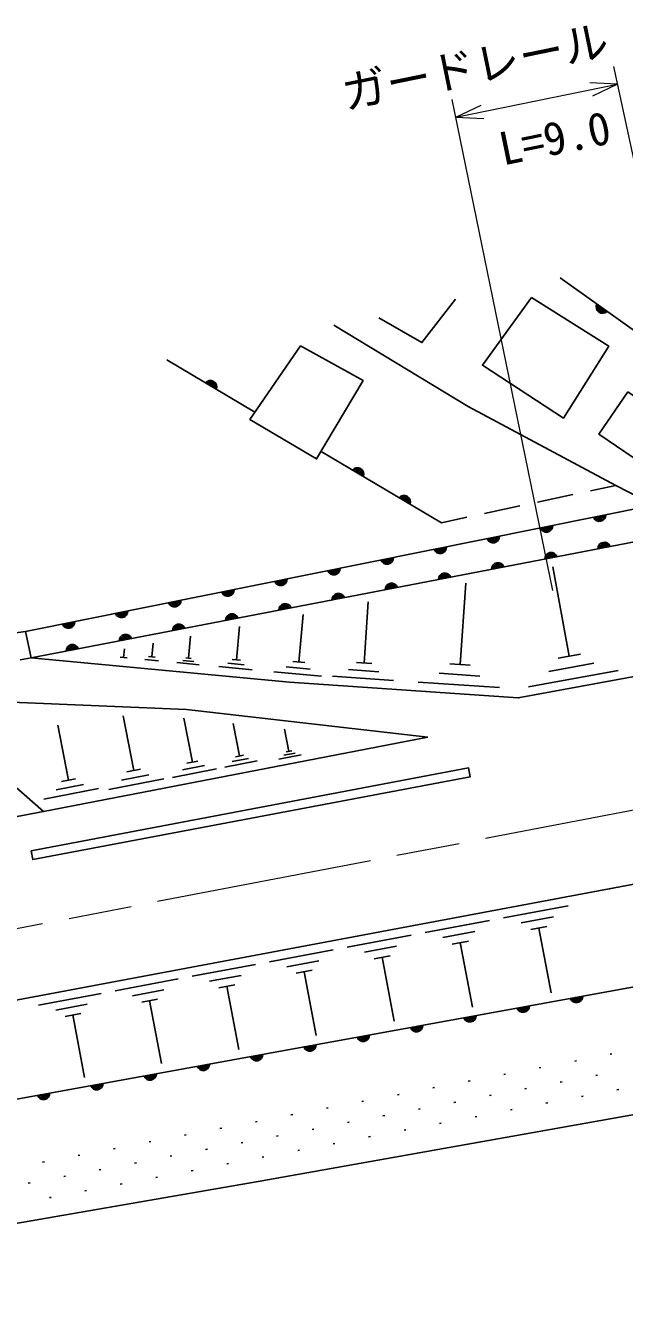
# Model space of a CAD drawing. Units: millimetres, scale not verified. Extents: x 40000 to 680000, y 20000 to 380000.
# Drawn here: x 211318 to 244494, y 270291 to 340987 of the extents above; entities that cross this region are included whole.
import ezdxf
from ezdxf.enums import TextEntityAlignment as Align

# ---------------------------------------------------------------- set-up
doc = ezdxf.new("R2010")
doc.units = ezdxf.units.MM
doc.header["$LTSCALE"] = 1000
doc.linetypes.add('CHAIN', pattern=[18.5, 12, -1.5, 3.5, -1.5])
for name, color, linetype, lineweight in [('M-BGD', 7, 'Continuous', 25), ('M-BMK', 2, 'CHAIN', 13), ('M-STR-HTXT', 7, 'Continuous', 13), ('M-STR-STRD', 7, 'Continuous', 25)]:
    doc.layers.add(name, color=color, linetype=linetype, lineweight=lineweight)
doc.styles.add('ＭＳ ゴシック', font='')
doc.styles.get('ＭＳ ゴシック').set_extended_font_data('MS Gothic')

msp = doc.modelspace()

# ---------------------------------------------------------------- linework, layer by layer
at = {"layer": 'M-BGD'}
for p, q in [((224024, 319581), (219146, 322474)), ((211320, 307435), (274909, 320228)), ((275105, 318181), (211629, 305977)), ((234350, 313456), (227685, 317410)), ((242608, 315224), (244021, 315526)), ((239674, 314596), (241630, 315014)), ((236741, 313968), (238697, 314387)), ((234350, 313456), (235763, 313759)), ((241436, 306069), (240524, 311023)), ((235392, 305611), (235699, 310113)), ((230073, 305693), (230304, 309075)), ((226454, 305745), (226704, 308387)), ((222997, 305869), (223171, 307708)), ((210652, 307343), (211320, 307435)), ((211320, 307435), (211629, 305977)), ((220348, 305964), (220463, 307187)), ((216752, 305995), (216798, 306482)), ((218317, 306037), (218388, 306788)), ((242056, 306183), (240817, 305955)), ((211027, 305877), (211629, 305977)), ((216947, 305977), (216557, 306014)), ((218675, 305814), (217924, 305885)), ((218505, 306019), (218129, 306055)), ((220930, 305601), (219707, 305716)), ((220639, 305782), (220027, 305840)), ((220500, 305950), (220195, 305978)), ((223873, 305322), (222034, 305496)), ((223435, 305596), (222516, 305683)), ((223227, 305847), (222767, 305891)), ((227084, 305352), (225763, 305477)), ((226785, 305714), (226124, 305776)), ((230496, 305664), (229650, 305722)), ((235954, 305573), (234829, 305650)), ((242789, 305677), (240312, 305221)), ((227713, 304960), (225071, 305209)), ((231706, 304732), (228324, 304963)), ((230890, 305213), (229199, 305328)), ((236478, 304972), (234228, 305125)), ((244142, 305286), (239187, 304374)), ((237565, 304332), (233064, 304640)), ((217314, 299738), (216727, 302778)), ((220559, 300207), (220090, 302637)), ((213699, 299205), (213112, 302245)), ((223170, 300546), (222823, 302341)), ((225906, 300802), (225668, 302037)), ((233609, 301587), (212308, 297474)), ((223394, 300589), (222945, 300503)), ((226583, 300613), (225349, 300375)), ((226245, 300708), (225628, 300589)), ((226061, 300832), (225752, 300773)), ((217694, 299812), (216934, 299665)), ((221891, 299834), (219461, 299364)), ((221225, 300020), (220010, 299786)), ((220863, 300265), (220255, 300148)), ((224154, 300271), (222359, 299924)), ((223662, 300408), (222764, 300235)), ((214079, 299279), (213319, 299132)), ((218980, 299272), (215940, 298685)), ((218147, 299505), (216627, 299211)), ((215365, 298739), (212325, 298152)), ((214532, 298972), (213012, 298679)), ((237793, 291581), (241377, 292253)), ((233453, 290767), (237017, 291436)), ((238773, 291301), (240565, 291637)), ((229132, 289957), (232676, 290622)), ((234427, 290489), (236209, 290823)), ((239305, 290937), (240201, 291106)), ((239753, 291022), (240425, 287438)), ((230101, 289680), (231874, 290012)), ((234956, 290127), (235847, 290294)), ((235402, 290211), (236070, 286647)), ((224831, 289150), (228356, 289811)), ((225795, 288875), (227557, 289205)), ((230628, 289320), (231514, 289486)), ((231071, 289403), (231735, 285859)), ((220550, 288347), (224055, 289005)), ((226318, 288517), (227199, 288682)), ((226759, 288600), (227420, 285075)), ((216288, 287548), (219773, 288201)), ((221508, 288073), (223261, 288402)), ((222029, 287717), (222905, 287882)), ((222467, 287800), (223124, 284295)), ((212045, 286752), (215511, 287402)), ((217241, 287275), (218984, 287602)), ((217758, 286921), (218630, 287085)), ((212993, 286481), (214726, 286806)), ((218194, 287003), (218848, 283518)), ((213507, 286129), (214374, 286292)), ((213940, 286210), (214591, 282744)), ((241835, 283677), (241737, 283659)), ((243800, 284051), (243702, 284032)), ((237906, 282931), (237807, 282912)), ((239870, 283304), (239772, 283285)), ((243004, 282882), (242906, 282863)), ((233976, 282184), (233878, 282165)), ((235941, 282557), (235843, 282538)), ((239075, 282135), (238976, 282116)), ((241040, 282508), (240941, 282490)), ((244173, 282086), (244075, 282067)), ((230046, 281437), (229948, 281418)), ((232011, 281810), (231913, 281792)), ((235145, 281388), (235047, 281369)), ((237110, 281761), (237012, 281743)), ((242209, 281713), (242110, 281694)), ((226117, 280690), (226018, 280671)), ((228081, 281063), (227983, 281045)), ((233180, 281015), (233082, 280996)), ((238279, 280966), (238181, 280947)), ((240244, 281339), (240146, 281320)), ((224152, 280317), (224054, 280298)), ((229251, 280268), (229152, 280249)), ((231215, 280641), (231117, 280623)), ((234349, 280219), (234251, 280200)), ((236314, 280592), (236216, 280574)), ((220222, 279570), (220124, 279551)), ((222187, 279943), (222089, 279925)), ((225321, 279521), (225223, 279502)), ((227286, 279894), (227187, 279876)), ((230420, 279472), (230321, 279453)), ((232384, 279845), (232286, 279827)), ((216292, 278823), (216194, 278804)), ((218257, 279196), (218159, 279178)), ((221391, 278774), (221293, 278755)), ((223356, 279148), (223258, 279129)), ((226490, 278725), (226392, 278707)), ((228455, 279099), (228357, 279080)), ((212363, 278076), (212265, 278058)), ((214328, 278450), (214229, 278431)), ((217462, 278027), (217363, 278009)), ((219426, 278401), (219328, 278382)), ((222560, 277978), (222462, 277960)), ((224525, 278352), (224427, 278333)), ((213532, 277281), (213434, 277262)), ((215497, 277654), (215398, 277635)), ((218631, 277232), (218532, 277213)), ((220595, 277605), (220497, 277586)), ((211567, 276907), (211469, 276888)), ((214701, 276485), (214603, 276466)), ((216666, 276858), (216568, 276840)), ((212736, 276111), (212638, 276093))]:
    msp.add_line(p, q, dxfattribs=at)
for points in [[(240932, 327015), (252898, 318496), (274787, 321495)], [(230886, 324812), (233272, 323436), (235129, 325837)], [(246142, 314441), (244021, 315526), (235834, 319897), (228404, 324396)], [(211629, 305977), (225947, 304624), (238612, 303760), (250656, 305976), (260890, 311008), (275124, 317989)], [(205896, 303094), (208330, 303617), (220227, 303118), (233609, 301587)], [(177090, 291151), (178318, 291307), (182837, 291815), (196451, 294469), (212308, 297474), (205896, 303094)], [(119698, 273427), (128620, 274071), (161740, 278343), (179200, 280792), (196703, 284383), (243652, 293189), (265121, 297234), (288171, 301767)], [(121929, 267435), (129162, 268470), (147345, 270826), (162457, 273241), (180009, 276049), (197726, 279172), (244622, 287692), (266187, 291559), (289257, 295934)], [(127000, 261123), (130152, 261514), (148259, 264432), (163468, 266938), (181061, 269727), (198924, 272615), (224200, 276980), (245875, 280836), (267410, 284931), (284263, 288216), (304602, 294283)]]:
    msp.add_lwpolyline(points, dxfattribs=at)
for points in [[(239348, 325933), (243623, 323227), (241110, 319257), (236628, 322180)], [(226547, 323257), (223745, 319174), (227436, 316991), (230011, 321330)], [(244680, 320714), (246633, 319385), (245032, 317030), (243078, 318359)]]:
    msp.add_lwpolyline(points, close=True, dxfattribs=at)
for centre, radius, start, end in [((243281, 325409), 354, 153.34746, 315.75264), ((243281, 325409), 283, 155.5715, 313.5286), ((243281, 325409), 212, 159.31783, 309.78227), ((243281, 325409), 142, 167.02956, 302.07054), ((243281, 325409), 100, 177.34722, 291.75288), ((221558, 320981), 354, 338.12341, 140.52859), ((221558, 320981), 283, 340.34745, 138.30455), ((221558, 320981), 212, 344.09377, 134.55822), ((221558, 320981), 142, 351.8055, 126.84649), ((221558, 320981), 100, 2.12317, 116.52883), ((229700, 316152), 354, 338.12341, 140.52859), ((229700, 316152), 283, 340.34745, 138.30455), ((229700, 316152), 212, 344.09377, 134.55822), ((229700, 316152), 142, 351.8055, 126.84649), ((229700, 316152), 100, 2.12317, 116.52883), ((232280, 314621), 354, 338.12341, 140.52859), ((232280, 314621), 283, 340.34745, 138.30455), ((232280, 314621), 212, 344.09377, 134.55822), ((232280, 314621), 142, 351.8055, 126.84649), ((232280, 314621), 100, 2.12317, 116.52883), ((243104, 313885), 354, 200.17275, 2.57793), ((240163, 313293), 354, 200.17275, 2.57793), ((240163, 313293), 283, 202.39679, 0.35389), ((240163, 313293), 212, 206.14311, 356.60756), ((240163, 313293), 142, 213.85484, 348.89583), ((240163, 313293), 100, 224.17251, 338.57817), ((243104, 313885), 283, 202.39679, 0.35389), ((243104, 313885), 212, 206.14311, 356.60756), ((243104, 313885), 142, 213.85484, 348.89583), ((243104, 313885), 100, 224.17251, 338.57817), ((237221, 312701), 354, 200.17275, 2.57793), ((237221, 312701), 283, 202.39679, 0.35389), ((237221, 312701), 212, 206.14311, 356.60756), ((237221, 312701), 142, 213.85484, 348.89583), ((237221, 312701), 100, 224.17251, 338.57817), ((234280, 312110), 354, 200.17275, 2.57793), ((234280, 312110), 283, 202.39679, 0.35389), ((234280, 312110), 212, 206.14311, 356.60756), ((234280, 312110), 142, 213.85484, 348.89583), ((234280, 312110), 100, 224.17251, 338.57817), ((240431, 311459), 354, 19.67991, 182.08509), ((243377, 312026), 354, 19.67991, 182.08509), ((243377, 312026), 283, 21.90395, 179.86105), ((243377, 312026), 212, 25.65027, 176.11472), ((243377, 312026), 142, 33.362, 168.40299), ((243377, 312026), 100, 43.67967, 158.08533), ((231339, 311518), 354, 200.17275, 2.57793), ((231339, 311518), 283, 202.39679, 0.35389), ((231339, 311518), 212, 206.14311, 356.60756), ((231339, 311518), 142, 213.85484, 348.89583), ((231339, 311518), 100, 224.17251, 338.57817), ((237485, 310893), 354, 19.67991, 182.08509), ((237485, 310893), 283, 21.90395, 179.86105), ((237485, 310893), 212, 25.65027, 176.11472), ((240431, 311459), 283, 21.90395, 179.86105), ((240431, 311459), 212, 25.65027, 176.11472), ((240431, 311459), 142, 33.362, 168.40299), ((240431, 311459), 100, 43.67967, 158.08533), ((228398, 310926), 354, 200.17275, 2.57793), ((228398, 310926), 283, 202.39679, 0.35389), ((228398, 310926), 212, 206.14311, 356.60756), ((228398, 310926), 142, 213.85484, 348.89583), ((228398, 310926), 100, 224.17251, 338.57817), ((234539, 310327), 354, 19.67991, 182.08509), ((234539, 310327), 283, 21.90395, 179.86105), ((234539, 310327), 212, 25.65027, 176.11472), ((234539, 310327), 142, 33.362, 168.40299), ((234539, 310327), 100, 43.67967, 158.08533), ((237485, 310893), 142, 33.362, 168.40299), ((237485, 310893), 100, 43.67967, 158.08533), ((222516, 309743), 354, 200.17275, 2.57793), ((222516, 309743), 283, 202.39679, 0.35389), ((222516, 309743), 212, 206.14311, 356.60756), ((222516, 309743), 142, 213.85484, 348.89583), ((222516, 309743), 100, 224.17251, 338.57817), ((225457, 310335), 354, 200.17275, 2.57793), ((225457, 310335), 283, 202.39679, 0.35389), ((225457, 310335), 212, 206.14311, 356.60756), ((225457, 310335), 142, 213.85484, 348.89583), ((225457, 310335), 100, 224.17251, 338.57817), ((231593, 309760), 354, 19.67991, 182.08509), ((231593, 309760), 283, 21.90395, 179.86105), ((231593, 309760), 212, 25.65027, 176.11472), ((231593, 309760), 142, 33.362, 168.40299), ((231593, 309760), 100, 43.67967, 158.08533), ((219575, 309151), 354, 200.17275, 2.57793), ((219575, 309151), 283, 202.39679, 0.35389), ((219575, 309151), 212, 206.14311, 356.60756), ((219575, 309151), 142, 213.85484, 348.89583), ((219575, 309151), 100, 224.17251, 338.57817), ((225701, 308628), 354, 19.67991, 182.08509), ((228647, 309194), 354, 19.67991, 182.08509), ((228647, 309194), 283, 21.90395, 179.86105), ((228647, 309194), 212, 25.65027, 176.11472), ((228647, 309194), 142, 33.362, 168.40299), ((228647, 309194), 100, 43.67967, 158.08533), ((216634, 308559), 354, 200.17275, 2.57793), ((216634, 308559), 283, 202.39679, 0.35389), ((216634, 308559), 212, 206.14311, 356.60756), ((216634, 308559), 142, 213.85484, 348.89583), ((216634, 308559), 100, 224.17251, 338.57817), ((222755, 308061), 354, 19.67991, 182.08509), ((222755, 308061), 283, 21.90395, 179.86105), ((222755, 308061), 212, 25.65027, 176.11472), ((225701, 308628), 283, 21.90395, 179.86105), ((225701, 308628), 212, 25.65027, 176.11472), ((225701, 308628), 142, 33.362, 168.40299), ((225701, 308628), 100, 43.67967, 158.08533), ((213693, 307968), 354, 200.17275, 2.57793), ((213693, 307968), 283, 202.39679, 0.35389), ((213693, 307968), 212, 206.14311, 356.60756), ((213693, 307968), 142, 213.85484, 348.89583), ((213693, 307968), 100, 224.17251, 338.57817), ((219809, 307495), 354, 19.67991, 182.08509), ((219809, 307495), 283, 21.90395, 179.86105), ((219809, 307495), 212, 25.65027, 176.11472), ((219809, 307495), 142, 33.362, 168.40299), ((219809, 307495), 100, 43.67967, 158.08533), ((222755, 308061), 142, 33.362, 168.40299), ((222755, 308061), 100, 43.67967, 158.08533), ((216863, 306928), 354, 19.67991, 182.08509), ((216863, 306928), 283, 21.90395, 179.86105), ((216863, 306928), 212, 25.65027, 176.11472), ((216863, 306928), 142, 33.362, 168.40299), ((216863, 306928), 100, 43.67967, 158.08533), ((213917, 306362), 354, 19.67991, 182.08509), ((213917, 306362), 283, 21.90395, 179.86105), ((213917, 306362), 212, 25.65027, 176.11472), ((213917, 306362), 142, 33.362, 168.40299), ((213917, 306362), 100, 43.67967, 158.08533), ((241826, 287239), 354, 199.09495, 1.50012), ((241826, 287239), 283, 201.31898, 359.27608), ((241826, 287239), 212, 205.06531, 355.52976), ((241826, 287239), 142, 212.77704, 347.81803), ((241826, 287239), 100, 223.0947, 337.50037), ((238874, 286703), 354, 199.09495, 1.50012), ((238874, 286703), 283, 201.31898, 359.27608), ((238874, 286703), 212, 205.06531, 355.52976), ((238874, 286703), 142, 212.77704, 347.81803), ((238874, 286703), 100, 223.0947, 337.50037), ((232971, 285630), 354, 199.09495, 1.50012), ((232971, 285630), 283, 201.31898, 359.27608), ((232971, 285630), 212, 205.06531, 355.52976), ((235922, 286167), 354, 199.09495, 1.50012), ((235922, 286167), 283, 201.31898, 359.27608), ((235922, 286167), 212, 205.06531, 355.52976), ((235922, 286167), 142, 212.77704, 347.81803), ((235922, 286167), 100, 223.0947, 337.50037), ((230019, 285094), 354, 199.09495, 1.50012), ((230019, 285094), 283, 201.31898, 359.27608), ((230019, 285094), 212, 205.06531, 355.52976), ((230019, 285094), 142, 212.77704, 347.81803), ((230019, 285094), 100, 223.0947, 337.50037), ((232971, 285630), 142, 212.77704, 347.81803), ((232971, 285630), 100, 223.0947, 337.50037), ((227067, 284558), 354, 199.09495, 1.50012), ((227067, 284558), 283, 201.31898, 359.27608), ((227067, 284558), 212, 205.06531, 355.52976), ((227067, 284558), 142, 212.77704, 347.81803), ((227067, 284558), 100, 223.0947, 337.50037), ((221164, 283485), 354, 199.09495, 1.50012), ((224116, 284022), 354, 199.09495, 1.50012), ((224116, 284022), 283, 201.31898, 359.27608), ((224116, 284022), 212, 205.06531, 355.52976), ((224116, 284022), 142, 212.77704, 347.81803), ((224116, 284022), 100, 223.0947, 337.50037), ((218212, 282949), 354, 199.09495, 1.50012), ((218212, 282949), 283, 201.31898, 359.27608), ((218212, 282949), 212, 205.06531, 355.52976), ((218212, 282949), 142, 212.77704, 347.81803), ((218212, 282949), 100, 223.0947, 337.50037), ((221164, 283485), 283, 201.31898, 359.27608), ((221164, 283485), 212, 205.06531, 355.52976), ((221164, 283485), 142, 212.77704, 347.81803), ((221164, 283485), 100, 223.0947, 337.50037), ((215261, 282413), 354, 199.09495, 1.50012), ((215261, 282413), 283, 201.31898, 359.27608), ((215261, 282413), 212, 205.06531, 355.52976), ((215261, 282413), 142, 212.77704, 347.81803), ((215261, 282413), 100, 223.0947, 337.50037), ((212309, 281876), 354, 199.09495, 1.50012), ((212309, 281876), 283, 201.31898, 359.27608), ((212309, 281876), 212, 205.06531, 355.52976), ((212309, 281876), 142, 212.77704, 347.81803), ((212309, 281876), 100, 223.0947, 337.50037)]:
    msp.add_arc(centre, radius, start, end, dxfattribs=at)
at = {"layer": 'M-BMK'}
msp.add_line((200469, 289007), (269271, 302235), dxfattribs=at)
at = {"layer": 'M-STR-HTXT'}
for p, q in [((249721, 311626), (243913, 338726)), ((235158, 335908), (244114, 337746)), ((244114, 337746), (242569, 337812)), ((244114, 337746), (242720, 337077)), ((240534, 309705), (234957, 336888)), ((235158, 335908), (236552, 336577)), ((235158, 335908), (236702, 335842))]:
    msp.add_line(p, q, dxfattribs=at)
at = {"layer": 'M-STR-STRD'}
msp.add_lwpolyline([(211626, 295290), (235863, 299885), (235955, 299401), (211718, 294807)], close=True, dxfattribs=at)

# ---------------------------------------------------------------- texts
at = {"layer": 'M-STR-HTXT', "style": 'ＭＳ ゴシック'}
for s, p in [('ガードレール', (236501, 337296)), (' L=9.0', (240315, 333195))]:
    msp.add_text(s, height=1833, rotation=11.595, dxfattribs=at).set_placement(p, align=Align.BOTTOM_CENTER)

doc.saveas('drawing.dxf')
